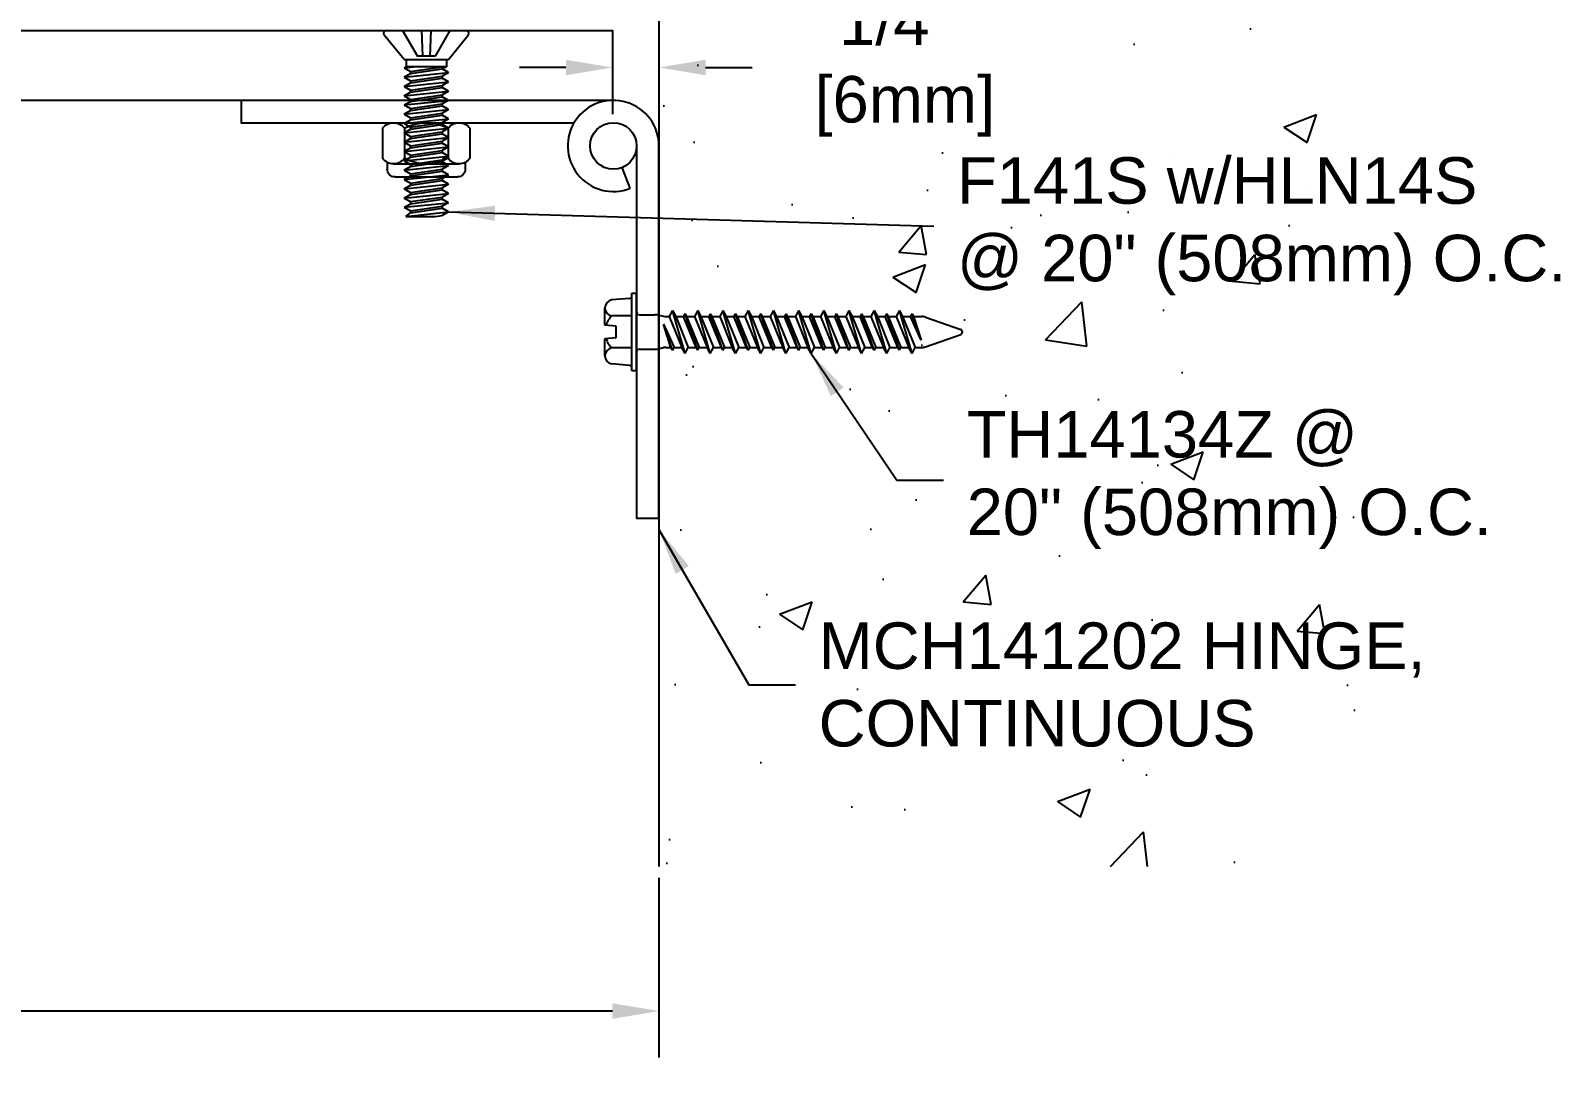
# Model space of a CAD drawing. Header units: inches. Extents: x -8.3 to 57.2, y -1.5 to 12.4.
# Drawn here: x 14.48 to 22.7, y -1.34 to 4.3 of the extents above; entities that cross this region are included whole.
import ezdxf

# ---------------------------------------------------------------- set-up
doc = ezdxf.new("R2010")
doc.units = ezdxf.units.IN
doc.header["$MEASUREMENT"] = 0
for name, color, linetype in [('Anchors', 4, 'Continuous'), ('Conditions', 1, 'Continuous'), ('Dimensions', 3, 'Continuous'), ('Metals', 7, 'Continuous'), ('Text', 2, 'Continuous')]:
    doc.layers.add(name, color=color, linetype=linetype)
doc.styles.add('ARIAL', font='arial.ttf')
doc.styles.get("Standard").update_dxf_attribs({"font": 'arial.ttf'})
doc.dimstyles.new('Arial', dxfattribs={"dimtxt": 0.25, "dimasz": 0.25, "dimexe": 0.25, "dimexo": 0.25, "dimgap": 0.25, "dimtad": 0, "dimtih": 1, "dimtoh": 1, "dimdec": 4, "dimzin": 0, "dimdsep": 46, "dimlunit": 4, "dimtxsty": 'ARIAL', "dimcen": 0.25, "dimadec": 0, "dimazin": 0, "dimtfac": 1, "dimtdec": 4, "dimtofl": 0, "dimtmove": 0, "dimatfit": 3, "dimfxl": 0, "dimfrac": 2, "dimtolj": 1, "dimtzin": 0, "dimarcsym": 0})

# ---------------------------------------------------------------- blocks, each defined once
blk = doc.blocks.new('*D12')
at = {"layer": 'Defpoints', "color": 0}
for p in [(5.8539, 0), (17.8539, 0), (17.8539, -0.9653)]:
    blk.add_point(p, dxfattribs=at)
at = {"layer": 'Dimensions', "color": 0, "lineweight": -2}
for p, q in [((5.8539, -0.25), (5.8539, -1.2153)), ((17.8539, -0.25), (17.8539, -1.2153)), ((6.1039, -0.9653), (10.8945, -0.9653)), ((17.6039, -0.9653), (12.8275, -0.9653))]:
    blk.add_line(p, q, dxfattribs=at)
at = {"layer": 'Dimensions', "color": 0}
for points in [[(6.1039, -0.9237), (6.1039, -1.007), (5.8539, -0.9653)], [(17.6039, -0.9237), (17.6039, -1.007), (17.8539, -0.9653)]]:
    blk.add_solid(points, dxfattribs=at)
at = {"layer": 'Dimensions', "color": 0, "insert": (11.861, -0.9653), "char_height": 0.25, "attachment_point": 5, "style": 'ARIAL'}
blk.add_mtext("\\A1;1'\\P [305mm]", dxfattribs=at)
blk = doc.blocks.new('MCH141202')
blk.add_line((0.2275, 0.091), (0.1161, 0.0464))
for points in [[(0, 0.125), (2, 0.125), (2, 0.245), (0, 0.245)], [(-0.245, 0), (-0.245, -2), (-0.125, -2), (-0.125, -0.2107)]]:
    blk.add_lwpolyline(points)
blk.add_circle((0, 0), 0.125)
blk.add_arc((0, 0), 0.245, 90, 21.79782)
at = {"flags": 3}
for tag, p in [('MANUFACTURER', (0.09, -0.6411)), ('OPENWIDTH', (0.09, -0.9744)), ('LENGTH', (0.09, -1.3077)), ('FINISH', (0.09, -1.6411)), ('GUDENP/N', (0.09, -1.9744))]:
    blk.add_attdef(tag, p, '', height=0.2, dxfattribs=at)
blk = doc.blocks.new('F141S')
for p, q in [((-0.214, 0), (0.214, 0)), ((-0.1275, 0), (-0.0475, -0.1375)), ((-0.0247, 0), (-0.0198, -0.1375)), ((0.0247, 0), (0.0198, -0.1375)), ((0.1275, 0), (0.0475, -0.1375)), ((-0.119, -0.1554), (-0.2257, -0.0244)), ((0.119, -0.1554), (0.2257, -0.0244)), ((-0.119, -0.1554), (0.119, -0.1554)), ((-0.108, -0.1554), (-0.108, -0.1946)), ((0.0475, -0.1375), (-0.0475, -0.1375)), ((0.108, -0.1554), (0.108, -0.1946)), ((-0.119, -0.2), (-0.108, -0.1946)), ((-0.119, -0.2), (-0.0679, -0.1946)), ((-0.119, -0.2), (-0.085, -0.2196)), ((-0.119, -0.25), (0.119, -0.225)), ((-0.119, -0.25), (-0.085, -0.2304)), ((0.108, -0.1946), (-0.108, -0.1946)), ((-0.085, -0.2196), (0.085, -0.1946)), ((-0.085, -0.2304), (0.085, -0.2054)), ((-0.085, -0.2196), (-0.085, -0.2304)), ((-0.085, -0.2696), (0.085, -0.2446)), ((0.108, -0.1946), (0.085, -0.2054)), ((0.119, -0.225), (0.085, -0.2054)), ((0.119, -0.225), (0.085, -0.2446)), ((0.085, -0.2446), (0.085, -0.2554)), ((-0.119, -0.25), (-0.085, -0.2696)), ((-0.119, -0.3), (0.119, -0.275)), ((-0.119, -0.3), (-0.085, -0.2804)), ((-0.119, -0.3), (-0.085, -0.3196)), ((-0.119, -0.35), (0.119, -0.325)), ((-0.085, -0.2804), (0.085, -0.2554)), ((-0.085, -0.2696), (-0.085, -0.2804)), ((-0.085, -0.3196), (0.085, -0.2946)), ((-0.085, -0.3304), (0.085, -0.3054)), ((-0.085, -0.3196), (-0.085, -0.3304)), ((0.119, -0.275), (0.085, -0.2554)), ((0.119, -0.275), (0.085, -0.2946)), ((0.085, -0.2946), (0.085, -0.3054)), ((0.119, -0.325), (0.085, -0.3054)), ((0.119, -0.325), (0.085, -0.3446)), ((-0.119, -0.35), (-0.085, -0.3304)), ((-0.119, -0.35), (-0.085, -0.3696)), ((-0.119, -0.4), (0.119, -0.375)), ((-0.119, -0.4), (-0.085, -0.3804)), ((-0.119, -0.4), (-0.085, -0.4196)), ((-0.085, -0.3696), (0.085, -0.3446)), ((-0.085, -0.3804), (0.085, -0.3554)), ((-0.085, -0.3696), (-0.085, -0.3804)), ((-0.085, -0.4196), (0.085, -0.3946)), ((-0.085, -0.4304), (0.085, -0.4054)), ((0.085, -0.3446), (0.085, -0.3554)), ((0.119, -0.375), (0.085, -0.3554)), ((0.119, -0.375), (0.085, -0.3946)), ((0.085, -0.3946), (0.085, -0.4054)), ((0.119, -0.425), (0.085, -0.4054)), ((-0.119, -0.45), (0.119, -0.425)), ((-0.119, -0.45), (-0.085, -0.4304)), ((-0.119, -0.45), (-0.085, -0.4696)), ((-0.119, -0.5), (0.119, -0.475)), ((-0.119, -0.5), (-0.085, -0.4804)), ((-0.085, -0.4196), (-0.085, -0.4304)), ((-0.085, -0.4696), (0.085, -0.4446)), ((-0.085, -0.4804), (0.085, -0.4554)), ((-0.085, -0.4696), (-0.085, -0.4804)), ((0.119, -0.425), (0.085, -0.4446)), ((0.085, -0.4446), (0.085, -0.4554)), ((0.119, -0.475), (0.085, -0.4554)), ((0.119, -0.475), (0.085, -0.4946)), ((-0.119, -0.5), (-0.085, -0.5196)), ((-0.119, -0.55), (0.119, -0.525)), ((-0.119, -0.55), (-0.085, -0.5304)), ((-0.119, -0.55), (-0.085, -0.5696)), ((-0.119, -0.6), (0.119, -0.575)), ((-0.085, -0.5196), (0.085, -0.4946)), ((-0.085, -0.5304), (0.085, -0.5054)), ((-0.085, -0.5196), (-0.085, -0.5304)), ((-0.085, -0.5696), (0.085, -0.5446)), ((-0.085, -0.5804), (0.085, -0.5554)), ((-0.085, -0.5696), (-0.085, -0.5804)), ((0.085, -0.4946), (0.085, -0.5054)), ((0.119, -0.525), (0.085, -0.5054)), ((0.119, -0.525), (0.085, -0.5446)), ((0.085, -0.5446), (0.085, -0.5554)), ((0.119, -0.575), (0.085, -0.5554)), ((0.119, -0.575), (0.085, -0.5946)), ((-0.119, -0.6), (-0.085, -0.5804)), ((-0.119, -0.6), (-0.085, -0.6196)), ((-0.119, -0.65), (0.119, -0.625)), ((-0.119, -0.65), (-0.085, -0.6304)), ((-0.119, -0.65), (-0.085, -0.6696)), ((-0.085, -0.6196), (0.085, -0.5946)), ((-0.085, -0.6304), (0.085, -0.6054)), ((-0.085, -0.6196), (-0.085, -0.6304)), ((-0.085, -0.6696), (0.085, -0.6446)), ((-0.085, -0.6804), (0.085, -0.6554)), ((0.085, -0.5946), (0.085, -0.6054)), ((0.119, -0.625), (0.085, -0.6054)), ((0.119, -0.625), (0.085, -0.6446)), ((0.085, -0.6446), (0.085, -0.6554)), ((0.119, -0.675), (0.085, -0.6554)), ((-0.119, -0.7), (0.119, -0.675)), ((-0.119, -0.7), (-0.085, -0.6804)), ((-0.119, -0.7), (-0.085, -0.7196)), ((-0.119, -0.75), (0.119, -0.725)), ((-0.119, -0.75), (-0.085, -0.7304)), ((-0.085, -0.6696), (-0.085, -0.6804)), ((-0.085, -0.7196), (0.085, -0.6946)), ((-0.085, -0.7304), (0.085, -0.7054)), ((-0.085, -0.7196), (-0.085, -0.7304)), ((0.119, -0.675), (0.085, -0.6946)), ((0.085, -0.6946), (0.085, -0.7054)), ((0.119, -0.725), (0.085, -0.7054)), ((0.119, -0.725), (0.085, -0.7446)), ((-0.119, -0.75), (-0.085, -0.7696)), ((-0.119, -0.8), (0.119, -0.775)), ((-0.119, -0.8), (-0.085, -0.7804)), ((-0.119, -0.8), (-0.085, -0.8196)), ((-0.085, -0.7696), (0.085, -0.7446)), ((-0.085, -0.7804), (0.085, -0.7554)), ((-0.085, -0.7696), (-0.085, -0.7804)), ((-0.085, -0.8196), (0.085, -0.7946)), ((-0.085, -0.8304), (0.085, -0.8054)), ((-0.085, -0.8196), (-0.085, -0.8304)), ((0.085, -0.7446), (0.085, -0.7554)), ((0.119, -0.775), (0.085, -0.7554)), ((0.119, -0.775), (0.085, -0.7946)), ((0.085, -0.7946), (0.085, -0.8054)), ((0.119, -0.825), (0.085, -0.8054)), ((-0.119, -0.85), (0.119, -0.825)), ((-0.119, -0.85), (-0.085, -0.8304)), ((-0.119, -0.85), (-0.085, -0.8696)), ((-0.119, -0.9), (0.119, -0.875)), ((-0.119, -0.9), (-0.085, -0.8804)), ((-0.119, -0.9), (-0.085, -0.9196)), ((-0.085, -0.8696), (0.085, -0.8446)), ((-0.085, -0.8804), (0.085, -0.8554)), ((-0.085, -0.8696), (-0.085, -0.8804)), ((-0.085, -0.9196), (0.085, -0.8946)), ((0.119, -0.825), (0.085, -0.8446)), ((0.085, -0.8446), (0.085, -0.8554)), ((0.119, -0.875), (0.085, -0.8554)), ((0.119, -0.875), (0.085, -0.8946)), ((0.085, -0.8946), (0.085, -0.9054)), ((-0.119, -0.95), (0.119, -0.925)), ((-0.119, -0.95), (-0.085, -0.9304)), ((-0.119, -0.95), (-0.085, -0.9696)), ((-0.1099, -1), (0.119, -0.975)), ((-0.1099, -1), (-0.085, -0.9804)), ((-0.085, -0.9304), (0.085, -0.9054)), ((-0.085, -0.9196), (-0.085, -0.9304)), ((-0.085, -0.9696), (0.085, -0.9446)), ((-0.085, -0.9804), (0.085, -0.9554)), ((-0.085, -0.9696), (-0.085, -0.9804)), ((0.119, -0.925), (0.085, -0.9054)), ((0.119, -0.925), (0.085, -0.9446)), ((0.085, -0.9446), (0.085, -0.9554)), ((0.119, -0.975), (0.085, -0.9554)), ((0.119, -0.975), (0.085, -0.9946)), ((-0.1099, -1), (0.0485, -1)), ((0.0485, -1), (0.085, -0.9946))]:
    blk.add_line(p, q)
for centre, start, end in [((-0.214, -0.015), 90, 219.03203), ((0.214, -0.015), 320.96797, 90)]:
    blk.add_arc(centre, 0.015, start, end)
blk = doc.blocks.new('HLN14S')
for p, q in [((-0.2096, 0.2133), (-0.2096, 0.2502)), ((-0.1678, 0.292), (0.1678, 0.292)), ((0.2096, 0.2133), (0.2096, 0.2502)), ((-0.2345, 0.03), (-0.2345, 0.1917)), ((-0.1759, 0.2217), (0.1759, 0.2217)), ((-0.1173, 0.03), (-0.1173, 0.1917)), ((0.1172, 0.03), (0.1172, 0.1917)), ((0.2345, 0.03), (0.2345, 0.1917)), ((-0.1759, 0), (0.1759, 0))]:
    blk.add_line(p, q)
for centre, radius, start, end in [((-0.1678, 0.2502), 0.0418, 90, 180), ((0.1678, 0.2502), 0.0418, 0, 90), ((-0.1759, 0.1494), 0.0723, 35.77511, 144.22489), ((0, -0.0223), 0.244, 61.28133, 118.71867), ((0.1759, 0.1494), 0.0723, 35.77511, 144.22489), ((-0.1759, 0.0723), 0.0723, 215.77511, 324.22489), ((0, 0.244), 0.244, 241.28133, 298.71867), ((0.1759, 0.0723), 0.0723, 215.77511, 324.22489)]:
    blk.add_arc(centre, radius, start, end)
blk = doc.blocks.new('TH14134')
for p, q in [((-0.129, 0.17), (-0.0362, 0.17)), ((-0.031, 0.11), (-0.0362, 0.17)), ((0.031, 0.11), (0.0362, 0.17)), ((0.0362, 0.17), (0.129, 0.17)), ((-0.1803, 0.0387), (-0.172, 0.1335)), ((-0.086, 0.025), (-0.086, 0.1335)), ((-0.031, 0.11), (0.031, 0.11)), ((0.086, 0.025), (0.086, 0.1335)), ((0.1803, 0.0387), (0.172, 0.1335)), ((-0.209, 0), (-0.209, 0.025)), ((-0.209, 0.025), (0.209, 0.025)), ((-0.209, 0), (0.209, 0)), ((0.209, 0.025), (0.209, 0)), ((-0.093, -0.0147), (-0.093, -0.0974)), ((0.093, -0.0147), (0.093, -0.0974)), ((-0.0983, -0.1927), (0.0428, -0.1441)), ((-0.0917, -0.1102), (-0.0843, -0.1448)), ((-0.083, -0.1845), (0.0428, -0.1441)), ((0.0428, -0.1441), (-0.083, -0.2009)), ((-0.083, -0.1576), (-0.083, -0.1845)), ((0.083, -0.1576), (0.083, -0.1755)), ((0.0917, -0.1102), (0.0843, -0.1448)), ((-0.115, -0.2604), (0.115, -0.1927)), ((-0.115, -0.2604), (-0.083, -0.2432)), ((-0.0983, -0.1927), (-0.083, -0.1845)), ((-0.0983, -0.1927), (-0.083, -0.2009)), ((0.083, -0.1755), (-0.083, -0.2432)), ((-0.083, -0.2009), (-0.083, -0.2432)), ((0.083, -0.2099), (-0.083, -0.2776)), ((0.115, -0.1927), (0.083, -0.1755)), ((0.115, -0.1927), (0.083, -0.2099)), ((0.083, -0.2099), (0.083, -0.2522)), ((-0.115, -0.2604), (-0.083, -0.2776)), ((-0.115, -0.3958), (0.115, -0.3281)), ((-0.0983, -0.3281), (0.0983, -0.2604)), ((-0.0983, -0.3281), (-0.083, -0.3199)), ((-0.0983, -0.3281), (-0.083, -0.3363)), ((-0.083, -0.3199), (0.083, -0.2522)), ((0.083, -0.2686), (-0.083, -0.3363)), ((-0.083, -0.2776), (-0.083, -0.3199)), ((0.083, -0.3109), (-0.083, -0.3786)), ((0.0983, -0.2604), (0.083, -0.2522)), ((0.0983, -0.2604), (0.083, -0.2686)), ((0.083, -0.2686), (0.083, -0.3109)), ((0.115, -0.3281), (0.083, -0.3109)), ((0.115, -0.3281), (0.083, -0.3454)), ((-0.115, -0.3958), (-0.083, -0.3786)), ((-0.115, -0.3958), (-0.083, -0.4131)), ((-0.0983, -0.4635), (0.0983, -0.3958)), ((-0.083, -0.3363), (-0.083, -0.3786)), ((0.083, -0.3454), (-0.083, -0.4131)), ((-0.083, -0.4553), (0.083, -0.3876)), ((0.083, -0.4041), (-0.083, -0.4718)), ((0.083, -0.3454), (0.083, -0.3876)), ((0.0983, -0.3958), (0.083, -0.3876)), ((0.0983, -0.3958), (0.083, -0.4041)), ((0.083, -0.4041), (0.083, -0.4463)), ((-0.115, -0.5312), (0.115, -0.4635)), ((-0.0983, -0.4635), (-0.083, -0.4553)), ((-0.0983, -0.4635), (-0.083, -0.4718)), ((-0.083, -0.4131), (-0.083, -0.4553)), ((0.083, -0.4463), (-0.083, -0.514)), ((-0.083, -0.4718), (-0.083, -0.514)), ((0.083, -0.4808), (-0.083, -0.5485)), ((0.115, -0.4635), (0.083, -0.4463)), ((0.115, -0.4635), (0.083, -0.4808)), ((0.083, -0.4808), (0.083, -0.523)), ((-0.115, -0.5312), (-0.083, -0.514)), ((-0.115, -0.5312), (-0.083, -0.5485)), ((-0.0983, -0.599), (0.0983, -0.5312)), ((-0.083, -0.5907), (0.083, -0.523)), ((0.083, -0.5395), (-0.083, -0.6072)), ((-0.083, -0.5485), (-0.083, -0.5907)), ((0.0983, -0.5312), (0.083, -0.523)), ((0.0983, -0.5312), (0.083, -0.5395)), ((0.083, -0.5395), (0.083, -0.5817)), ((-0.115, -0.6667), (0.115, -0.599)), ((-0.115, -0.6667), (-0.083, -0.6494)), ((-0.0983, -0.599), (-0.083, -0.5907)), ((-0.0983, -0.599), (-0.083, -0.6072)), ((0.083, -0.5817), (-0.083, -0.6494)), ((-0.083, -0.6072), (-0.083, -0.6494)), ((0.083, -0.6162), (-0.083, -0.6839)), ((0.115, -0.599), (0.083, -0.5817)), ((0.115, -0.599), (0.083, -0.6162)), ((0.083, -0.6162), (0.083, -0.6584)), ((-0.115, -0.6667), (-0.083, -0.6839)), ((-0.115, -0.8021), (0.115, -0.7344)), ((-0.0983, -0.7344), (0.0983, -0.6667)), ((-0.0983, -0.7344), (-0.083, -0.7262)), ((-0.0983, -0.7344), (-0.083, -0.7426)), ((-0.083, -0.7262), (0.083, -0.6584)), ((0.083, -0.6749), (-0.083, -0.7426)), ((-0.083, -0.6839), (-0.083, -0.7262)), ((0.083, -0.7171), (-0.083, -0.7849)), ((0.0983, -0.6667), (0.083, -0.6584)), ((0.0983, -0.6667), (0.083, -0.6749)), ((0.083, -0.6749), (0.083, -0.7171)), ((0.115, -0.7344), (0.083, -0.7171)), ((0.115, -0.7344), (0.083, -0.7516)), ((-0.115, -0.8021), (-0.083, -0.7849)), ((-0.115, -0.8021), (-0.083, -0.8193)), ((-0.0983, -0.8698), (0.0983, -0.8021)), ((-0.083, -0.7426), (-0.083, -0.7849)), ((0.083, -0.7516), (-0.083, -0.8193)), ((-0.083, -0.8616), (0.083, -0.7939)), ((0.083, -0.8103), (-0.083, -0.878)), ((-0.083, -0.8193), (-0.083, -0.8616)), ((0.083, -0.7516), (0.083, -0.7939)), ((0.0983, -0.8021), (0.083, -0.7939)), ((0.0983, -0.8021), (0.083, -0.8103)), ((0.083, -0.8103), (0.083, -0.8526)), ((-0.115, -0.9375), (0.115, -0.8698)), ((-0.0983, -0.8698), (-0.083, -0.8616)), ((-0.0983, -0.8698), (-0.083, -0.878)), ((0.083, -0.8526), (-0.083, -0.9203)), ((-0.083, -0.878), (-0.083, -0.9203)), ((0.083, -0.887), (-0.083, -0.9547)), ((0.115, -0.8698), (0.083, -0.8526)), ((0.115, -0.8698), (0.083, -0.887)), ((0.083, -0.887), (0.083, -0.9293)), ((-0.115, -0.9375), (-0.083, -0.9203)), ((-0.115, -0.9375), (-0.083, -0.9547)), ((-0.0983, -1.0052), (0.0983, -0.9375)), ((-0.083, -0.997), (0.083, -0.9293)), ((0.083, -0.9457), (-0.083, -1.0134)), ((-0.083, -0.9547), (-0.083, -0.997)), ((0.0983, -0.9375), (0.083, -0.9293)), ((0.0983, -0.9375), (0.083, -0.9457)), ((0.083, -0.9457), (0.083, -0.988)), ((-0.115, -1.0729), (0.115, -1.0052)), ((-0.115, -1.0729), (-0.083, -1.0557)), ((-0.0983, -1.0052), (-0.083, -0.997)), ((-0.0983, -1.0052), (-0.083, -1.0134)), ((0.083, -0.988), (-0.083, -1.0557)), ((-0.083, -1.0134), (-0.083, -1.0557)), ((0.083, -1.0224), (-0.083, -1.0901)), ((-0.083, -1.1324), (0.083, -1.0647)), ((0.115, -1.0052), (0.083, -0.988)), ((0.115, -1.0052), (0.083, -1.0224)), ((0.083, -1.0224), (0.083, -1.0647)), ((0.0983, -1.0729), (0.083, -1.0647)), ((-0.115, -1.0729), (-0.083, -1.0901)), ((-0.115, -1.2083), (0.115, -1.1406)), ((-0.0983, -1.1406), (0.0983, -1.0729)), ((-0.0983, -1.1406), (-0.083, -1.1324)), ((-0.0983, -1.1406), (-0.083, -1.1488)), ((0.083, -1.0811), (-0.083, -1.1488)), ((-0.083, -1.0901), (-0.083, -1.1324)), ((0.083, -1.1234), (-0.083, -1.1911)), ((-0.083, -1.1488), (-0.083, -1.1911)), ((0.0983, -1.0729), (0.083, -1.0811)), ((0.083, -1.0811), (0.083, -1.1234)), ((0.115, -1.1406), (0.083, -1.1234)), ((0.115, -1.1406), (0.083, -1.1579)), ((-0.115, -1.2083), (-0.083, -1.1911)), ((-0.115, -1.2083), (-0.083, -1.2256)), ((-0.0983, -1.276), (0.0983, -1.2083)), ((0.083, -1.1579), (-0.083, -1.2256)), ((-0.083, -1.2678), (0.083, -1.2001)), ((0.083, -1.2166), (-0.083, -1.2843)), ((-0.083, -1.2256), (-0.083, -1.2678)), ((0.083, -1.1579), (0.083, -1.2001)), ((0.0983, -1.2083), (0.083, -1.2001)), ((0.0983, -1.2083), (0.083, -1.2166)), ((0.083, -1.2166), (0.083, -1.2588)), ((-0.115, -1.3437), (0.115, -1.276)), ((-0.0983, -1.276), (-0.083, -1.2678)), ((-0.0983, -1.276), (-0.083, -1.2843)), ((0.083, -1.2588), (-0.083, -1.3265)), ((-0.083, -1.2843), (-0.083, -1.3265)), ((0.083, -1.2933), (-0.083, -1.361)), ((0.115, -1.276), (0.083, -1.2588)), ((0.115, -1.276), (0.083, -1.2933)), ((0.083, -1.2933), (0.083, -1.3355)), ((-0.115, -1.3437), (-0.083, -1.3265)), ((-0.115, -1.3437), (-0.083, -1.361)), ((-0.0983, -1.4115), (0.0983, -1.3437)), ((-0.083, -1.4032), (0.083, -1.3355)), ((0.083, -1.352), (-0.083, -1.4197)), ((-0.083, -1.361), (-0.083, -1.4032)), ((0.083, -1.3942), (-0.083, -1.4619)), ((0.0983, -1.3437), (0.083, -1.3355)), ((0.0983, -1.3437), (0.083, -1.352)), ((0.083, -1.352), (0.083, -1.3942)), ((0.115, -1.4115), (0.083, -1.3942)), ((-0.115, -1.4792), (0.115, -1.4115)), ((-0.115, -1.4792), (-0.083, -1.4619)), ((-0.115, -1.4792), (-0.083, -1.4964)), ((-0.0983, -1.4115), (-0.083, -1.4032)), ((-0.0983, -1.4115), (-0.083, -1.4197)), ((-0.083, -1.4197), (-0.083, -1.4619)), ((0.083, -1.4287), (-0.083, -1.4964)), ((-0.0447, -1.5284), (0.083, -1.4709)), ((-0.0447, -1.5284), (0.0983, -1.4792)), ((0.115, -1.4115), (0.083, -1.4287)), ((0.083, -1.4287), (0.083, -1.4709)), ((0.0983, -1.4792), (0.083, -1.4709)), ((0.0983, -1.4792), (0.083, -1.4874)), ((-0.083, -1.4964), (-0.083, -1.5309)), ((-0.0795, -1.5514), (-0.0129, -1.7417)), ((0.083, -1.4874), (-0.0447, -1.5284)), ((0.0795, -1.5514), (0.0129, -1.7417)), ((0.083, -1.4874), (0.083, -1.5309))]:
    blk.add_line(p, q)
for centre, radius, start, end in [((-0.129, 0.1264), 0.0436, 9.28497, 170.71503), ((0, 0.0505), 0.1195, 107.42152, 136.04074), ((0, 0.0505), 0.1195, 43.95926, 72.57848), ((0.129, 0.1264), 0.0436, 9.28497, 170.71503), ((-0.1952, 0.04), 0.015, 270, 355), ((0.1952, 0.04), 0.015, 185, 270), ((-0.1077, -0.0147), 0.0147, 0, 90), ((0.1077, -0.0147), 0.0147, 90, 180), ((-0.031, -0.0974), 0.062, 180, 191.9357), ((-0.145, -0.1576), 0.062, 0, 11.9357), ((0.145, -0.1576), 0.062, 168.0643, 180), ((0.031, -0.0974), 0.062, 348.0643, 0), ((-0.021, -1.5309), 0.062, 180, 199.30575), ((0.021, -1.5309), 0.062, 340.69425, 0), ((0, -1.7359), 0.0141, 204.10008, 335.89992)]:
    blk.add_arc(centre, radius, start, end)
blk = doc.blocks.new('*D27')
at = {"layer": 'Defpoints', "color": 0}
for p in [(17.6039, 4.3048), (17.8539, 4.3048), (17.6039, 4.1063)]:
    blk.add_point(p, dxfattribs=at)
at = {"layer": 'Dimensions', "color": 0, "lineweight": -2}
for p, q in [((17.3539, 4.1063), (17.1039, 4.1063)), ((17.6039, 4.0548), (17.6039, 3.8563)), ((17.8539, 4.0548), (17.8539, 3.8563)), ((18.1039, 4.1063), (18.3539, 4.1063))]:
    blk.add_line(p, q, dxfattribs=at)
at = {"layer": 'Dimensions', "color": 0}
for points in [[(17.3539, 4.1479), (17.3539, 4.0646), (17.6039, 4.1063)], [(18.1039, 4.1479), (18.1039, 4.0646), (17.8539, 4.1063)]]:
    blk.add_solid(points, dxfattribs=at)
at = {"layer": 'Dimensions', "color": 0, "insert": (19.1261, 4.1063), "char_height": 0.25, "attachment_point": 5, "style": 'ARIAL'}
blk.add_mtext('\\A1;1/4"\\P [6mm]', dxfattribs=at)

msp = doc.modelspace()

# ---------------------------------------------------------------- hatches: boundary and pattern name
at = {"layer": 'Conditions'}
h = msp.add_hatch(dxfattribs=at)
h.set_pattern_fill('AR-CONC', color=256, scale=0.25, style=0)
h.set_pattern_definition([(50, (6.5882, 4.2111), (1.79315, -0.15688), [0.1875, -2.0625]), (355, (6.5882, 4.211), (-0.34688, 1.88048), [0.15, -1.65]), (100.451, (6.7377, 4.198), (1.44627, 1.7236), [0.15935, -1.75286]), (46.184, (6.5882, 4.711), (2.6681, -0.4138), [0.28125, -3.09375]), (96.636, (6.8106, 4.6766), (2.33666, 2.4353), [0.23903, -2.6293]), (351.184, (6.5882, 4.711), (2.33665, 2.4353), [0.225, -2.475]), (21, (6.8382, 4.5861), (1.49227, -1.00655), [0.1875, -2.0625]), (326, (6.8382, 4.586), (0.60829, 1.81288), [0.15, -1.65]), (71.451, (6.9626, 4.5022), (2.10056, 0.80633), [0.15935, -1.75286]), (37.5, (6.5882, 4.2111), (0.0304, 0.832235), [0, -1.63, 0, -1.675, 0, -1.65625]), (7.5, (6.5882, 4.2111), (0.657674, 0.98603), [0, -0.955, 0, -1.5925, 0, -0.63125]), (327.5, (6.0307, 4.2111), (1.334556, -0.056387), [0, -0.625, 0, -1.95, 0, -2.5875]), (317.5, (5.7807, 4.2111), (1.457965, 0.25026), [0, -0.8125, 0, -1.295, 0, -1.8375])])
h.paths.add_polyline_path([(21.60835, 9.60467), (17.85386, 9.60467), (17.85386, 2.83692), (17.87869, 2.83167, 0.0521265), (17.89151, 2.83033), (17.90934, 2.83033), (17.92657, 2.86233), (17.94381, 2.83033), (17.98606, 2.83033), (17.99428, 2.84559), (18.0025, 2.83033), (18.04476, 2.83033), (18.06199, 2.86233), (18.07922, 2.83033), (18.12148, 2.83033), (18.1297, 2.84559), (18.13792, 2.83033), (18.18017, 2.83033), (18.19741, 2.86233), (18.21464, 2.83033), (18.2569, 2.83033), (18.26511, 2.84559), (18.27333, 2.83033), (18.31559, 2.83033), (18.33282, 2.86233), (18.35006, 2.83033), (18.39231, 2.83033), (18.40053, 2.84559), (18.40875, 2.83033), (18.45101, 2.83033), (18.46824, 2.86233), (18.48547, 2.83033), (18.52773, 2.83033), (18.53595, 2.84559), (18.54417, 2.83033), (18.58642, 2.83033), (18.60366, 2.86233), (18.62089, 2.83033), (18.66315, 2.83033), (18.67136, 2.84559), (18.67958, 2.83033), (18.72184, 2.83033), (18.73907, 2.86233), (18.75631, 2.83033), (18.79856, 2.83033), (18.80678, 2.84559), (18.815, 2.83033), (18.85726, 2.83033), (18.87449, 2.86233), (18.89172, 2.83033), (18.93398, 2.83033), (18.9422, 2.84559), (18.95042, 2.83033), (18.99267, 2.83033), (19.00991, 2.86233), (19.02714, 2.83033), (19.0694, 2.83033), (19.07761, 2.84559), (19.08583, 2.83033), (19.12809, 2.83033), (19.14532, 2.86233), (19.16256, 2.83033), (19.20481, 2.83033), (19.21303, 2.84559), (19.22125, 2.83033), (19.26475, 2.83033, -0.084437), (19.28524, 2.82684), (19.47331, 2.76096, -0.709275), (19.47553, 2.73447), (19.28524, 2.66782, -0.084437), (19.26475, 2.66433), (19.23026, 2.66433), (19.21303, 2.63233), (19.1958, 2.66433), (19.15354, 2.66433), (19.14532, 2.64907), (19.13711, 2.66433), (19.09485, 2.66433), (19.07761, 2.63233), (19.06038, 2.66433), (19.01812, 2.66433), (19.00991, 2.64907), (19.00169, 2.66433), (18.95943, 2.66433), (18.9422, 2.63233), (18.92497, 2.66433), (18.88271, 2.66433), (18.87449, 2.64907), (18.86627, 2.66433), (18.82401, 2.66433), (18.80678, 2.63233), (18.78955, 2.66433), (18.74729, 2.66433), (18.73907, 2.64907), (18.73086, 2.66433), (18.6886, 2.66433), (18.67136, 2.63233), (18.65413, 2.66433), (18.61187, 2.66433), (18.60366, 2.64907), (18.59544, 2.66433), (18.55318, 2.66433), (18.53595, 2.63233), (18.51872, 2.66433), (18.47646, 2.66433), (18.46824, 2.64907), (18.46002, 2.66433), (18.41776, 2.66433), (18.40053, 2.63233), (18.3833, 2.66433), (18.34104, 2.66433), (18.33282, 2.64907), (18.32461, 2.66433), (18.28235, 2.66433), (18.26511, 2.63233), (18.24788, 2.66433), (18.20562, 2.66433), (18.19741, 2.64907), (18.18919, 2.66433), (18.14693, 2.66433), (18.1297, 2.63233), (18.11247, 2.66433), (18.07021, 2.66433), (18.06199, 2.64907), (18.05377, 2.66433), (18.01151, 2.66433), (17.99428, 2.63233), (17.97705, 2.66433), (17.93479, 2.66433), (17.92657, 2.64907), (17.91836, 2.66433), (17.89151, 2.66433, 0.0521265), (17.87869, 2.66299), (17.85386, 2.65774), (17.85386, -0.1875), (21.60835, -0.1875)])
h.paths.add_polyline_path([(19.3868, 2.98738), (21.94273, 2.98738), (21.94273, 3.68971), (19.3868, 3.68971)], flags=9)
h.paths.add_polyline_path([(18.72486, 5.03979), (20.33229, 5.03979), (20.33229, 5.74194), (18.72486, 5.74194)], flags=24)
h.paths.add_polyline_path([(19.45238, 1.62322), (21.66235, 1.62322), (21.66235, 2.32543), (19.45238, 2.32543)], flags=9)
h.paths.add_polyline_path([(18.64507, 0.7639), (21.41728, 0.7639), (21.41728, 1.46611), (18.64507, 1.46611)], flags=24)

# ---------------------------------------------------------------- linework, layer by layer
msp.add_line((17.85386, 3.61733), (17.85386, 0), dxfattribs=at)
msp.add_lwpolyline([(17.85386, 9.60467), (17.85386, 9.60467), (17.85386, 9.60467), (17.85386, -0.1875)], dxfattribs=at)
at = {"layer": 'Metals'}
msp.add_lwpolyline([(-0.14614, 4.30483), (17.60386, 4.30483), (17.60386, 3.92983), (-0.14614, 3.92983)], close=True, dxfattribs=at)

# ---------------------------------------------------------------- block references
at = {"layer": 'Anchors'}
msp.add_blockref('F141S', (16.60372, 4.30483), dxfattribs=at)
for name, p, rotation in [('MCH141202', (17.60886, 3.68483), 270), ('TH14134', (17.73386, 2.68483), 90)]:
    msp.add_blockref(name, p, dxfattribs=dict(at, rotation=rotation))
at = {"layer": 'Anchors', "xscale": -1, "rotation": 180}
msp.add_blockref('HLN14S', (16.60372, 3.80983), dxfattribs=at)

# ---------------------------------------------------------------- texts
at = {"layer": 'Text', "char_height": 0.25, "attachment_point": 4, "style": 'ARIAL'}
for s, insert in [('F141S w/HLN14S\\P@ 20" (508mm) O.C.', (19.45516, 3.25302)), ('TH14134Z @\\P20" (508mm) O.C.', (19.50693, 1.88893)), ('MCH141202 HINGE,\\PCONTINUOUS', (18.71139, 0.78842))]:
    msp.add_mtext(s, dxfattribs=dict(at, insert=insert))

# ---------------------------------------------------------------- dimensions: what is measured, and where the dimension line sits
at = {"layer": 'Dimensions'}
for base, p1, p2, picture, middle in [((17.60386, 4.10628), (17.85386, 4.30483), (17.60386, 4.30483), '*D27', (19.12612, 4.10628)), ((17.85386, -0.96535), (5.85386, 0), (17.85386, 0), '*D12', (11.86103, -0.96535))]:
    dim = msp.add_linear_dim(base=base, p1=p1, p2=p2, dimstyle='Arial', override={"dimpost": '\\X'}, dxfattribs=at)
    dim.commit()
    dim.dimension.update_dxf_attribs({"geometry": picture, "text_midpoint": middle, "dimtype": 160})

# ---------------------------------------------------------------- leaders
at = {"layer": 'Text'}
for points in [[(16.72272, 3.32983), (19.33016, 3.25302)], [(18.67136, 2.56983), (19.13193, 1.88893), (19.38193, 1.88893)], [(17.85386, 1.62233), (18.33639, 0.78842), (18.58639, 0.78842)]]:
    msp.add_leader(points, dimstyle='Arial', override={"dimgap": 0.125, "dimtad": 0}, dxfattribs=at)

doc.saveas('drawing.dxf')
